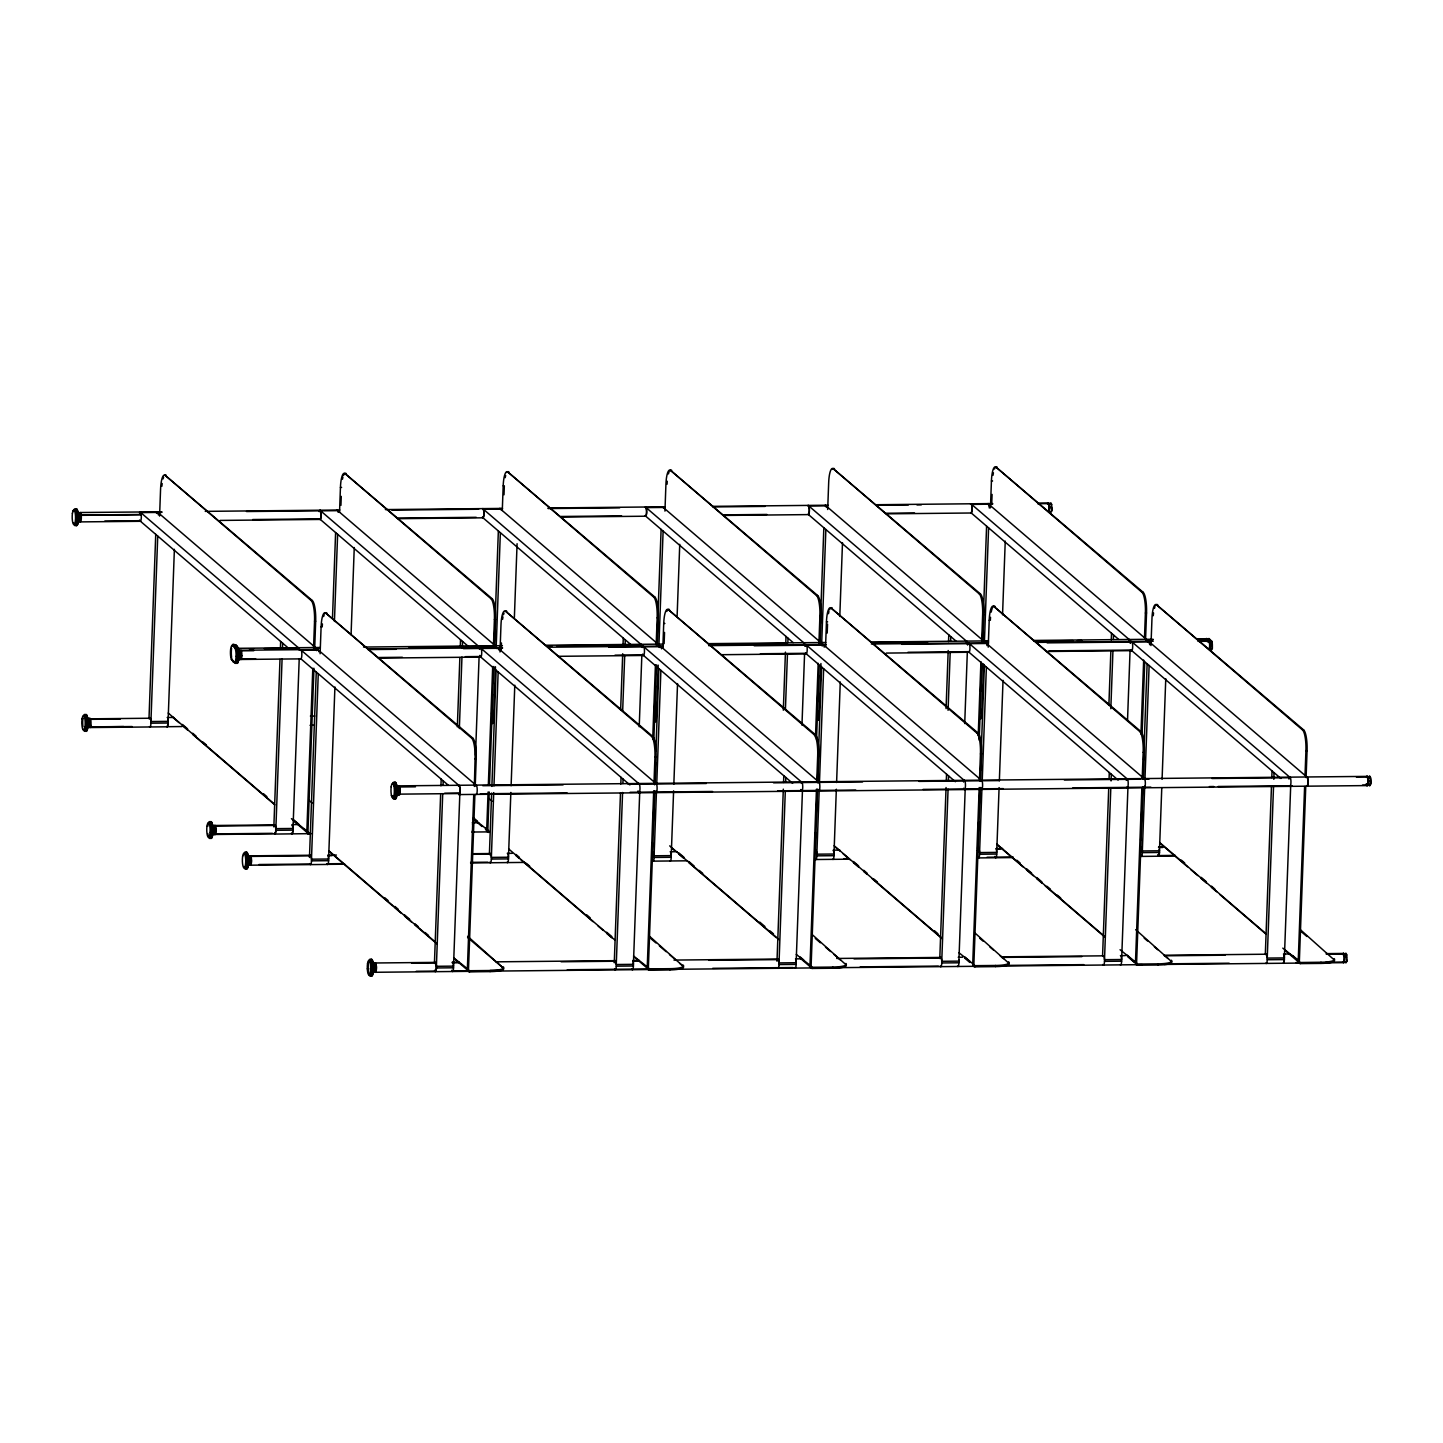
<?xml version="1.0" encoding="UTF-8"?>
<svg xmlns="http://www.w3.org/2000/svg" width="1443" height="1443" viewBox="0 0 1443 1443"><rect width="100%" height="100%" fill="white"/><g stroke="black" fill="none" stroke-linecap="round" stroke-linejoin="round"><path stroke-width="1.5" d="M1051.496 508.279L1051.316 507.196M1212.066 645.851L1212.12 644.913M1369.1 784.361A4.6 1.064 89.4 0 0 1370.525 784.361A19.372 13.708 13.1 0 0 1370.183 780.952L1370.147 780.356A19.372 13.708 13.1 0 1 1370.183 780.952L1370.309 781.583M236.021 645.382L235.66 645.147A54.888 12.644 89.3 0 0 235.281 644.841L232.792 644.534L231.908 645.688A7.323 1.696 89.4 0 0 230.465 651.533A7.323 1.696 89.4 0 0 231.403 659.451L233.044 660.479M73.034 510.75L75.92 510.263M149.026 717.568L155.736 534.361M157.738 536.074L150.938 721.536L168.073 721.356L174.387 549.314M159.578 516.107L160.57 489.213A17.605 4.058 89.4 0 1 165.223 475.396L312.301 600.522A17.605 4.058 89.4 0 1 315.674 621.23L314.7 648.123M273.845 826.929L279.996 659.343M280.411 648.178L280.645 641.468M282.088 658.838L275.866 828.643L293.001 828.48L299.224 658.675M282.503 647.673L282.666 643.199M312.806 668.307L306.818 831.889A2.345 2.237 -49.4 0 0 309.018 834.162L303.932 828.607M313.546 648.141L314.538 621.248A17.605 4.058 89.4 0 0 311.165 600.522L165.223 475.396M309.055 833.008L307.954 831.871L313.961 668.289M309.469 857.467L316.27 672.005M318.272 673.737L311.472 859.18L328.607 859.018L334.92 686.976M320.112 653.751L321.104 626.875A17.605 4.058 89.4 0 1 325.757 613.041L472.835 738.167A17.605 4.058 89.4 0 1 476.208 758.892L475.234 785.768M332.503 617.478L335.606 532.575M334.433 621.446L337.626 534.307M339.538 512.085L340.44 487.427A17.605 4.058 89.4 0 1 345.093 473.611L492.171 598.737A17.605 4.058 89.4 0 1 495.562 619.444L494.57 646.338M340.927 505.357L341.251 496.392M351.064 634.686L354.257 547.546M434.469 962.337L440.62 794.768M440.945 785.822L441.179 779.13M442.694 794.263L436.399 966.305A4.113 0.956 89.4 0 1 435.497 971.103L416.233 971.301M443.037 785.317L443.199 780.843M457.341 726.839L459.866 657.575M460.281 646.392L460.533 639.7M459.343 728.553L461.958 657.052M462.301 648.123L462.536 641.413M459.83 794.083L453.517 966.125L436.399 966.305A4.113 0.956 89.4 0 0 435.155 962.968L411.598 963.202M473.755 794.75L467.352 969.534A2.345 2.237 -49.4 0 0 469.552 971.824L490.097 971.608A17.605 3.391 2.1 0 0 503.228 968L467.622 936.291M474.35 786.471L475.072 758.892A17.605 4.058 89.4 0 0 471.681 738.185L325.757 613.041M475.487 755.194L479.094 656.89M454.148 958.621L469.552 971.824L468.488 969.534L474.891 794.732M488.095 792.009L486.688 830.104A2.345 2.237 -49.4 0 0 488.888 832.395L485.515 828.3M488.329 785.299L492.694 666.522M493.434 646.356L494.408 619.462A17.605 4.058 89.4 0 0 491.035 598.755L345.093 473.611M491.648 714.177L492.37 694.083M492.784 682.9L493.362 667.261M494.264 642.694L498.358 530.97M488.943 831.24L487.842 830.104L489.231 792.009M489.484 785.281L493.831 666.504M493.56 718.145L495.454 666.756M496.194 646.644L500.36 532.701M489.43 853.444L491.63 793.127M491.883 786.417L496.139 670.237M502.29 510.479L503.192 485.822A17.605 4.058 89.4 0 1 507.846 472.005L654.924 597.131A17.605 4.058 89.4 0 1 658.297 617.838L657.323 644.732M504.004 494.787L504.329 485.822L503.192 485.822M493.722 792.604L491.36 857.395L508.477 857.232L510.858 792.441M493.975 785.912L498.16 671.951M499.999 651.983L500.974 625.09A17.605 4.058 89.4 0 1 505.627 611.273L652.705 736.399A17.605 4.058 89.4 0 1 656.096 757.106L655.104 784M501.208 649.729L501.461 643.001M490.097 971.608L490.151 970.472A17.605 3.391 2.1 0 0 503.264 966.846M514.375 617.424L517.081 543.704M511.111 785.732L514.79 685.191M620.652 709.577L622.709 653.733M623.033 644.787L623.268 638.095M622.654 711.309L624.711 655.447M625.035 646.518L625.288 639.808M614.267 962.788L620.49 792.983M620.815 784.054L621.067 777.344M622.582 792.478L616.269 964.519L633.405 964.339L639.718 792.315M622.907 783.531L623.069 779.076M639.213 726.767L641.846 655.284M652.723 738.87L655.429 664.916M656.168 644.75L657.16 617.857A17.605 4.058 89.4 0 0 653.769 597.149L507.846 472.005M654.382 712.571L655.375 685.768M655.862 672.348L656.114 665.656M657.25 634.379L661.11 529.365M653.787 741.089L656.583 664.898M653.715 790.728L647.222 967.766A2.345 2.237 -49.4 0 0 649.422 970.039L669.985 969.84A17.605 3.391 2.1 0 0 683.098 966.215L649.206 935.966M654.04 781.763L654.942 757.124A17.605 4.058 89.4 0 0 651.569 736.399L505.627 611.273M656.312 716.522L658.188 665.133M658.928 645.039L663.113 531.078M652.164 851.839L652.507 842.892M652.994 829.491L653.968 802.687M654.635 784.812L655.447 762.463M655.862 751.298L658.892 668.632M683.134 965.078A17.605 3.391 2.1 0 1 670.021 968.686L649.458 968.884L648.358 967.748L654.851 790.71M664.952 511.111L665.926 484.217A17.605 4.058 89.4 0 1 670.58 470.4L817.658 595.526A17.605 4.058 89.4 0 1 821.049 616.233L820.057 643.127M649.458 968.884L649.422 970.039L634.018 956.835M656.475 790.998L654.094 855.789L671.229 855.627L673.61 790.836M656.727 784.289L660.894 670.346M662.824 648.123L663.726 623.484A17.605 4.058 89.4 0 1 668.38 609.649L815.457 734.776A17.605 4.058 89.4 0 1 818.83 755.501L817.856 782.377M664.123 643.632L664.538 632.431M677.128 615.818L679.743 544.318M673.845 784.126L677.543 683.585M669.985 969.84L670.021 968.686M783.315 710.209L785.443 652.11M785.768 643.181L786.02 636.471M785.407 709.703L787.463 653.841M787.86 642.658L788.022 638.203M777.001 961.182L783.315 789.141M783.567 782.449L783.802 775.739M785.317 790.872L779.022 962.914L796.139 962.734L802.452 790.692M785.659 781.926L785.822 777.452M801.965 725.162L804.581 653.661M815.475 737.247L818.181 663.311M818.921 643.127L819.913 616.251A17.605 4.058 89.4 0 0 816.522 595.526L670.58 470.4M817.459 702.019L818.434 675.216M819.588 643.939L819.913 634.992M820.327 623.827L823.845 527.759M816.522 739.483L819.245 665.53M816.467 789.123L809.974 966.143A2.345 2.237 -49.4 0 0 812.175 968.433L832.719 968.235A17.605 3.391 2.1 0 0 845.832 964.609L811.94 934.361M816.702 782.395L817.694 755.501A17.605 4.058 89.4 0 0 814.303 734.794L668.38 609.649M819.065 714.916L820.941 663.527M821.68 643.416L825.865 529.473M814.916 850.234L815.566 832.358M815.98 821.175L817.045 792.135M817.459 780.97L821.626 667.009M827.687 509.505L828.679 482.611A17.605 4.058 89.4 0 1 833.332 468.777L980.41 593.921A17.605 4.058 89.4 0 1 983.801 614.628L982.809 641.522M845.887 963.455A17.605 3.391 2.1 0 1 832.773 967.081L812.211 967.279L811.11 966.143L817.604 789.105M812.211 967.279L812.175 968.433L800.198 958.17M819.227 789.393L816.846 854.184L833.982 854.022L836.345 789.213M819.462 782.683L823.646 668.74M825.558 646.518L826.46 621.861A17.605 4.058 89.4 0 1 831.114 608.044L978.192 733.17A17.605 4.058 89.4 0 1 981.583 753.877L980.591 780.771M827.2 633.062L827.524 624.097M839.79 616.45L842.496 542.712M836.597 782.521L840.277 681.98M832.719 968.235L832.773 967.081M946.067 708.603L948.195 650.504M948.52 641.576L948.773 634.866M948.069 710.317L950.197 652.236M950.612 641.053L950.775 636.597M939.826 957.34L946.067 787.535M946.301 780.825L946.554 774.133M948.069 789.249L941.756 961.291L958.892 961.128L965.205 789.087M948.394 780.32L948.556 775.847M964.718 723.556L967.333 652.056M978.21 735.641L980.933 661.688M981.745 639.285L982.647 614.628A17.605 4.058 89.4 0 0 979.274 593.921L833.332 468.777M979.797 711.597L980.122 702.651M980.537 691.486L981.511 664.664M982.34 642.333L982.99 624.458M983.405 613.275L986.597 526.136M979.184 740.115L981.98 663.924M981.799 713.311L983.603 664.159M984.415 641.81L988.599 527.867M979.202 787.517L972.708 964.537A2.345 2.237 -49.4 0 0 974.909 966.828L995.472 966.612A17.605 3.391 2.1 0 0 1008.585 963.004L974.692 932.755M979.454 780.789L980.446 753.895A17.605 4.058 89.4 0 0 977.055 733.188L831.114 608.044M977.669 848.61L978.643 821.807M979.057 810.641L979.869 788.293M980.537 770.418L984.379 665.403M990.439 507.882L991.431 480.988A17.605 4.058 89.4 0 1 996.067 467.171L1143.163 592.297A17.605 4.058 89.4 0 1 1146.536 613.004L1145.544 639.898M1008.621 961.85A17.605 3.391 2.1 0 1 995.508 965.475L974.963 965.674L973.863 964.537L980.356 787.499M974.909 966.828L974.963 965.674M991.738 503.391L992.081 494.426M981.961 787.788L979.581 852.579L996.716 852.398L999.097 787.607M982.214 781.078L986.381 667.135M988.221 647.149L989.213 620.256A17.605 4.058 89.4 0 1 993.866 606.439L1140.944 731.565A17.605 4.058 89.4 0 1 1144.317 752.272L1143.343 779.166M1002.542 614.826L1005.248 541.107M999.35 780.916L1003.029 680.356M995.472 966.612L995.508 965.475M1108.891 704.761L1110.857 651.136M1111.272 639.952L1111.507 633.261M1110.821 708.711L1112.95 650.613M1113.347 639.447L1113.527 634.974M1102.578 955.735L1108.729 788.167M1109.054 779.22L1109.288 772.528M1110.821 787.644L1104.508 959.685L1121.644 959.523L1127.939 787.481M1111.056 780.952L1111.308 774.242M1127.542 719.714L1130.067 650.45M1140.962 734.036L1143.668 660.082M1144.497 637.68L1145.399 613.022A17.605 4.058 89.4 0 0 1142.008 592.315L996.067 467.171M1142.098 734.018L1144.732 662.319M1141.864 788.149L1135.461 962.932A2.345 2.237 -49.4 0 0 1137.661 965.205L1158.224 965.006A17.605 3.391 2.1 0 0 1171.337 961.399L1135.731 929.689M1142.189 779.184L1143.181 752.29A17.605 4.058 89.4 0 0 1139.808 731.583L993.866 606.439M1140.655 840.313L1141.72 811.255M1142.135 800.089L1142.622 786.688M1142.946 777.741L1143.199 771.049M1143.596 759.866L1147.131 663.798M1171.373 960.244A17.605 3.391 2.1 0 1 1158.26 963.852L1137.697 964.068L1136.597 962.914L1143.018 788.131M1137.661 965.205L1127.434 955.266M1144.714 786.164L1142.333 850.955L1159.469 850.793L1161.759 788.239M1144.948 779.473L1149.133 665.512M1150.973 645.544L1151.965 618.65A17.605 4.058 89.4 0 1 1156.601 604.833L1303.678 729.96A17.605 4.058 89.4 0 1 1307.069 750.667L1306.077 777.561M1162.084 779.292L1165.764 678.751M1158.224 965.006L1158.26 963.852M1265.331 954.13L1271.463 786.543M1271.788 777.615L1272.041 770.905M1273.556 786.038L1267.243 958.08L1284.378 957.918L1290.691 785.876M1273.808 779.328L1274.043 772.636M1304.616 786.525L1298.213 961.327A2.345 2.237 -49.4 0 0 1300.396 963.599L1320.958 963.401A17.605 3.391 2.1 0 0 1334.072 959.793L1300.179 929.526M1305.031 775.324L1305.933 750.685A17.605 4.058 89.4 0 0 1302.542 729.96L1156.601 604.833M1305.753 786.525L1299.349 961.309L1300.396 963.599M1320.958 963.401L1320.994 962.247A17.605 3.391 2.1 0 0 1334.126 958.639M87.554 722.149C89.051 714.988 89.177 730.898 87.572 723.791M391.396 795.544L392.983 796.103M373.016 966.756L373.701 964.736L373.899 970.418M1370.309 780.338L1370.11 781.366M238.943 658.693L238.636 659.794A24.567 23.791 69.4 0 1 237.879 661.976A18.164 17.605 68.8 0 1 237.301 663.221L234.614 662.211A7.323 1.696 89.4 0 0 236.075 656.349A7.323 1.696 89.4 0 0 235.119 648.448L234.433 647.438A56.457 13.023 89.4 0 0 234.145 647.131L233.892 645.779A8.351 1.93 89.4 0 1 234.524 644.624L234.524 644.624A18.164 17.605 68.8 0 1 235.173 645.869L235.335 645.995A52.742 12.175 89.4 0 1 235.66 646.32L236.363 647.384A8.496 1.966 89.4 0 1 237.464 656.565A8.496 1.966 89.4 0 1 235.786 663.365L235.245 663.311A47.006 10.841 89.4 0 1 234.722 662.95L233.441 661.868A52.724 12.175 89.4 0 1 233.243 661.652L231.403 659.451M88.781 724.548L88.799 724.386A31.133 15.566 7.3 0 1 88.474 725.901L87.752 727.254L85.011 726.677M235.119 648.448L237.879 647.492A18.506 15.927 -24.2 0 1 238.366 648.592A23.449 20.184 -24.4 0 1 238.835 649.999L239.213 651.478M396.825 788.599L397.33 787.644L397.817 788.527M239.033 658.387L238.636 659.794A4.744 1.118 84.6 0 1 238.474 659.794L238.42 659.794A4.888 1.227 -80.8 0 1 237.897 659.09M393.903 785.894L396.609 785.1L397.42 786.778A31.133 19.553 -11.6 0 1 397.835 788.672M398.052 787.914L399.855 787.517A4.113 0.956 89.4 0 1 399.711 793.686M1211.831 645.562L1211.994 645.255A19.372 13.708 13.1 0 1 1212.354 648.592M367.334 968.83L368.813 968.884M235.949 661.67A18.164 17.334 -49.4 0 1 235.606 662.283L235.931 662.553M237.373 648.232A4.69 1.082 89.4 0 1 238.221 650.108L238.438 649.945A4.87 0.902 79.9 0 1 238.672 650.09M1049.043 504.437L1051.731 504.437M1207.304 640.151L1209.992 640.133M1209.577 642.099L1212.264 642.099M1367.838 777.795L1370.525 777.795M1344.136 954.815A4.618 1.064 89.4 0 0 1342.675 954.545A4.058 0.938 89.4 0 1 1344.209 957.827A4.058 0.938 89.4 0 1 1342.91 961.723A4.618 1.064 89.4 0 0 1344.227 961.11A4.618 1.064 89.4 0 0 1344.136 954.815L1346.842 954.869M233.892 645.779L236.544 645.833L234.956 644.642A52.76 12.175 89.4 0 1 235.335 644.877L237.644 647.366A8.514 1.966 89.4 0 1 238.744 656.565A8.514 1.966 89.4 0 1 237.049 663.365L237.301 663.221A8.351 1.93 89.5 0 0 238.961 656.475A8.351 1.93 89.5 0 0 237.879 647.474L237.121 646.518A54.888 12.644 89.3 0 0 236.85 646.157L235.696 645.111M1211.994 645.255L1211.994 645.255A19.372 13.708 13.1 0 0 1211.362 643.181M233.063 661.706L235.985 662.95M370.635 966.648L374.062 966.81A31.133 4.275 -2.4 0 1 374.332 967.225M374.585 967.063L376.443 966.954M234.271 644.48L234.271 644.48A8.514 1.966 89.4 0 0 233.405 645.779M231.908 645.688L232.413 645.761A43.849 10.119 89.4 0 1 232.918 646.103L233.64 646.68M234.614 662.211L234.109 662.139A43.849 10.119 89.4 0 1 233.604 661.796L232.413 660.479A8.496 1.966 89.4 0 1 232.016 659.325L231.854 658.621M1051.821 510.948A19.372 13.708 13.1 0 0 1051.388 507.593L1051.46 507.593A19.372 13.708 13.1 0 0 1051.189 506.619M82.918 718.56L82.035 719.173M236.977 663.239L236.832 663.401A9.073 2.092 89.4 0 0 236.995 663.383L237.085 663.257A9.019 2.092 88.6 0 1 237.085 663.239M1366.647 777.146A4.834 1.118 89.4 0 1 1368.198 777.903A4.834 1.118 89.4 0 1 1368.144 784.595A4.834 1.118 89.4 0 1 1366.593 784.307L1367.657 784.289M340.44 487.427L341.594 487.427M991.431 480.988L992.568 480.988M80.195 512.518L161.869 511.796M205.267 511.363L339.808 510.028M385.371 509.577L502.543 508.423M548.124 507.972L665.295 506.818M713.04 506.349L828.048 505.212M875.775 504.725L992.676 503.571M1037.643 503.138L1048.34 503.03M161.85 512.373L140.765 512.608L298.268 647.673M246.482 511.525L337.77 510.66L495.274 645.724M391.865 510.101L478.661 509.235M548.106 508.549L619.696 507.846M713.004 506.926L765.097 506.403M875.757 505.303L908.314 504.996M916.99 504.906L921.319 504.852M992.64 504.148L971.626 504.401L1129.129 639.465M1037.625 503.715L1048.321 503.607M81.223 515.061L141.18 514.466M80.808 521.392L79.022 520.887M104.834 521.049L140.368 520.689M252.687 519.534L319.967 518.867A4.113 0.956 89.4 0 0 321.049 515.638A4.113 0.956 89.4 0 0 320.256 510.804M398.07 518.091L476.19 517.316M560.822 516.486L621.572 515.872M723.574 514.862L766.973 514.448M886.309 513.257L914.519 512.986M80.339 521.897L140.296 521.302M220.112 520.418L319.931 519.444M398.052 518.668L482.684 517.821M560.804 517.063L645.436 516.215M723.538 515.44L808.17 514.61A4.69 1.082 89.4 0 0 809.415 509.613A4.69 1.082 89.4 0 0 807.773 505.88M886.291 513.834L970.923 513.005A4.69 1.082 89.4 0 0 972.149 507.683A4.69 1.082 89.4 0 0 970.526 504.274M311.165 600.522L312.301 600.522M491.035 598.755L492.171 598.737M653.769 597.149L654.924 597.131M816.522 595.526L817.658 595.526M979.274 593.921L980.41 593.921M1142.008 592.315L1143.163 592.297M314.538 621.248L315.674 621.23M494.408 619.462L495.562 619.444M657.16 617.857L658.297 617.838M819.913 616.251L821.049 616.233M982.647 614.628L983.801 614.628M1145.399 613.022L1146.536 613.004M321.104 626.875L322.24 626.857A17.605 4.058 89.4 0 1 322.42 623.917M663.726 623.484L664.862 623.466M826.46 621.861L827.615 621.861M989.213 620.256L990.349 620.256A17.605 4.058 89.4 0 1 990.529 617.297M238.69 648.304L320.13 647.492M363.528 647.059L502.398 645.688M545.797 645.255L662.968 644.101M708.549 643.65L825.721 642.496M871.283 642.045L988.473 640.89M1034.036 640.439L1153.065 639.249M1198.033 638.816L1206.601 638.726M249.386 648.773L253.661 648.737M264.376 648.629L298.629 648.286A4.113 0.956 89.4 0 1 298.845 648.592M320.112 648.069L315.764 648.105A4.113 0.956 89.4 0 1 316.378 649.855M409.072 647.186L495.869 646.338M547.943 645.815L552.29 645.779M556.619 645.724L641.251 644.895A4.113 0.956 89.4 0 1 641.882 646.644M708.531 644.227L786.633 643.452M871.265 642.622L927.687 642.063M984.108 641.504L988.437 641.468M1034.018 641.017L1073.069 640.62M1077.416 640.584L1081.745 640.53M1146.626 639.898L1153.047 639.826M1198.015 639.393L1206.582 639.303M240.981 650.252L318.055 649.494M367.965 648.989L502.507 647.673M548.069 647.222L663.077 646.085M708.657 645.634L825.829 644.462M871.392 644.011L988.563 642.856M1036.308 642.388L1153.21 641.233M1198.177 640.782L1208.873 640.674M253.806 650.703L240.945 650.829A4.113 0.956 89.4 0 0 240.296 651.316A4.69 1.082 89.4 0 0 238.853 651.569M367.947 649.566L396.158 649.296M463.419 648.629L502.489 648.25M608.82 647.186L663.058 646.662M754.202 645.761L825.811 645.039M901.749 644.299L986.543 643.488L1144.046 778.553M1047.131 642.856L1131.763 642.027A4.113 0.956 89.4 0 0 1131.059 642.622M1198.141 641.359L1208.855 641.251M241.883 655.771L240.169 655.735M255.645 658.729L240.656 658.892A4.113 0.956 89.4 0 1 240.44 658.585M378.499 657.521L402.381 657.286M465.295 656.673L480.483 656.511A4.113 0.956 89.4 0 1 480.14 655.898M615.025 655.176L643.235 654.906A4.113 0.956 89.4 0 1 642.893 654.292M760.407 653.751L805.988 653.3A4.113 0.956 89.4 0 1 805.627 652.687M907.972 652.29L968.722 651.677M1049.007 650.883L1131.474 650.071M240.638 659.469L300.595 658.874M378.481 658.098L480.465 657.088M558.585 656.312L643.217 655.483M721.338 654.707L805.952 653.877M886.255 653.084L968.704 652.254M1046.824 651.496L1131.456 650.649M167.19 717.496L173.683 717.424M310.389 716.089L314.736 716.035M90.44 718.83L150.397 718.235M120.346 719.029L90.368 719.336A4.113 0.956 89.4 0 0 89.502 719.119M150.956 723.196L168.091 723.015M90.873 725.27L89.051 724.981M89.412 726.893L123.665 726.551M89.917 726.965L132.107 726.551M89.863 727.543L167.063 726.803M182.034 726.551L166.847 726.713A4.69 1.082 89.4 0 0 167.965 724.494A4.69 1.082 89.4 0 0 167.767 718.848M310.065 725.288L314.394 725.252M471.681 738.185L472.835 738.167M651.569 736.399L652.705 736.399M814.303 734.794L815.457 734.776M977.055 733.188L978.192 733.17M1139.808 731.583L1140.944 731.565M1302.542 729.96L1303.678 729.96M475.072 758.892L476.208 758.892M654.942 757.124L656.096 757.106M817.694 755.501L818.83 755.501M980.446 753.895L981.583 753.877M1143.181 752.29L1144.317 752.272M1305.933 750.685L1307.069 750.667M398.989 785.858L1367.134 776.388M482.81 785.695L563.095 784.902M628.192 784.27L706.312 783.495M773.574 782.827L862.553 781.944M918.957 781.385L999.241 780.591M1064.357 779.96L1140.295 779.202M1144.642 779.166L1148.971 779.112M1211.904 778.499L1290.024 777.723A4.113 0.956 89.4 0 0 1289.32 778.336M1356.402 777.056L1367.116 776.965M398.322 786.976L415.458 786.814M444.678 793.253L459.668 793.091A4.113 0.956 89.4 0 0 459.938 789.068A4.113 0.956 89.4 0 0 459.235 786.002M399.801 794.137L459.758 793.542M480.339 793.776L567.135 792.928M630.068 792.297L712.517 791.486M777.615 790.836L855.735 790.061M923.015 789.411L1003.3 788.618M1072.726 787.914L1150.847 787.156M1209.432 786.579L1213.779 786.525M1218.126 786.489L1292.207 785.714M1362.535 785.064L1366.81 785.01M458.856 794.57L1366.792 785.587M215.115 825.486L275.072 824.909M298.611 824.548L292.099 824.602A4.69 1.082 89.4 0 1 292.965 830.915A4.69 1.082 89.4 0 1 291.414 833.224M472.204 822.835L478.715 822.763M215.079 826.063L275.036 825.468A4.113 0.956 89.4 0 1 275.739 829.13A4.113 0.956 89.4 0 1 275.216 833.134M275.866 830.302L293.001 830.14M215.891 831.366L214.051 831.222M307.954 831.871L291.414 818.686M487.842 830.104L472.997 818.379M272.42 833.332L214.592 833.892A4.113 0.956 89.4 0 0 215.728 831.655A4.113 0.956 89.4 0 0 215.296 826.46M214.556 834.469L274.513 833.874M274.855 834.072L311.291 833.621M471.861 832.034L487.049 831.889M250.505 855.843L310.461 855.248M327.705 855.158L336.399 855.068M473.106 853.715L490.458 853.534M507.81 853.372L512.157 853.318M670.562 851.767L677.074 851.695M833.314 850.143L839.826 850.089M996.049 848.538L1002.56 848.466M1158.567 846.933L1162.86 846.897M250.505 856.42L310.461 855.825A4.113 0.956 89.4 0 0 309.83 856.619M327.687 855.717L332.034 855.681M473.07 854.292L490.44 854.112A4.113 0.956 89.4 0 0 489.736 854.725M996.031 849.115L1000.378 849.079M1158.549 847.51L1162.824 847.456M251.533 860.948L249.693 860.912M311.49 860.84L328.625 860.677M491.36 859.054L508.495 858.892M654.112 857.449L671.229 857.286M816.846 855.843L833.982 855.681M979.599 854.238L996.734 854.058M1142.333 852.633L1159.469 852.452M327.399 863.78L342.586 863.635M470.616 862.373L487.968 862.192M843.848 858.675L848.177 858.639M987.048 857.25L1013.094 856.998M1175.378 855.392L1158.26 855.573A4.113 0.956 89.4 0 0 1158.909 855.086M258.964 864.519L310.371 864.014A4.113 0.956 89.4 0 1 310.137 863.798M327.381 864.357L344.733 864.195M470.598 862.95L524.837 862.409M652.867 861.146L687.589 860.804M815.62 859.523L848.159 859.198M1013.076 857.575L978.354 857.918A4.69 1.082 89.4 0 0 979.563 854.977A4.69 1.082 89.4 0 0 978.967 849.097A4.69 1.082 89.4 0 0 977.578 850.847A4.113 0.956 89.4 0 1 978.679 849.278M1158.224 856.132L1175.36 855.97M250.397 865.187L327.597 864.447M1141.323 856.402L1158.458 856.222M375.18 962.986L435.137 962.391M452.633 962.265L459.145 962.192M496.031 961.832L615.385 960.659M632.737 960.479L639.249 960.425M673.971 960.082L778.12 959.036M795.49 958.874L801.983 958.801M836.706 958.459L940.872 957.43M958.224 957.268L962.571 957.214M1001.622 956.835L1103.606 955.825M1120.977 955.645L1125.306 955.609M1164.375 955.23L1266.359 954.22M1289.916 953.985L1283.494 954.039A4.69 1.082 89.4 0 1 1284.378 959.721A4.69 1.082 89.4 0 1 1283.08 963.184M1326.315 953.625L1343.451 953.444M459.127 962.77L452.615 962.842A4.113 0.956 89.4 0 0 452.236 962.842M561.111 961.76L615.349 961.236A4.113 0.956 89.4 0 0 614.646 961.85M632.719 961.056L639.231 961.002M708.657 960.298L778.102 959.613A4.113 0.956 89.4 0 0 777.398 960.226M854.04 958.874L940.854 958.008A4.113 0.956 89.4 0 0 940.133 958.621M1001.604 957.412L1081.889 956.619M1164.357 955.807L1225.107 955.194M1326.297 954.202L1343.433 954.021M436.399 967.964L453.535 967.784M616.287 966.179L633.405 965.998M779.022 964.573L796.157 964.393M941.774 962.95L958.892 962.788M1104.508 961.345L1121.644 961.182M1267.261 959.739L1284.396 959.577M468.488 969.534L453.661 957.809M648.358 967.748L633.531 956.024M811.11 966.143L796.283 954.418M973.863 964.537L959.036 952.813M1136.597 962.914L1120.057 949.728M500.054 970.418L452.308 970.905A4.113 0.956 89.4 0 1 451.966 970.291M567.315 969.75L647.6 968.956M712.716 968.325L793.001 967.531M860.262 966.864L938.383 966.089M1005.645 965.421L1083.765 964.645M1164.05 963.852L1229.147 963.221M1296.012 962.553L1320.994 962.247M1325.991 962.247L1343.126 962.084M375.577 972.275L994.768 966.107M1001.28 966.034L1142.333 964.645M1164.032 964.429L1300.287 963.076M1325.973 962.824L1343.108 962.661M238.744 656.565L236.075 656.349M245.851 861.273L249.17 861.092A31.133 2.868 0.7 0 0 249.386 860.876M233.225 644.462A9.001 2.074 89.4 0 0 233.044 644.48L233.766 644.696A55.501 12.807 89.4 0 1 234.091 644.931L235.227 645.905M210.173 832.304L213.51 831.745A31.133 9.055 3.6 0 0 213.744 831.096M1366.467 784.289L1366.395 784.252A4.058 0.938 89.4 0 0 1367.784 783.044A4.058 0.938 89.4 0 0 1367.333 777.326M235.353 662.427L234.83 661.958A48.828 11.273 89.4 0 1 234.506 661.67A52.76 12.175 89.4 0 0 234.722 661.868L235.083 661.814M988.744 504.22L1146.265 639.285M1306.799 776.947L1149.277 641.882L1132.142 642.045L1289.663 777.11M971.301 513.023L1118.65 639.375M1131.835 650.685L1280.879 778.48M983.513 640.89L826.009 505.844L808.874 506.006L966.377 641.071M969.407 643.668L1126.911 778.715M1300.143 930.681L1306.925 936.507M808.549 514.646L955.897 640.981M969.083 652.29L1118.127 780.086M1181.294 860.082L1184.721 863.022M1292.495 955.446L1299.349 961.309L1282.809 948.123M1201.225 877.362L1206.348 881.763M1211.489 886.164L1214.898 889.104M1159.631 842.496L1265.691 933.459M1160.118 843.307L1187.499 866.774M1190.908 869.714L1197.762 875.576M1201.171 878.516L1206.312 882.918M1211.435 887.319L1216.575 891.72M1220.002 894.66L1266.196 934.27M1285.01 950.396L1298.7 962.138M820.76 642.514L663.257 507.449L646.121 507.611L803.643 642.676M823.791 645.093L981.294 780.158M806.655 645.274L964.177 780.338M1144.173 938.112L1147.582 941.016M1154.364 946.842L1157.755 949.747M1164.537 955.573L1167.928 958.477M645.815 516.251L793.163 642.604M806.348 653.895L955.392 781.709M1016.846 860.226L1020.273 863.167M1026.496 868.704L1031.637 873.105M1036.759 877.506L1041.9 881.907M1047.023 886.309L1050.45 889.249M1057.286 895.111L1060.713 898.051M996.879 844.101L1104.671 936.525M997.366 844.913L1023.033 866.918M1026.46 869.858L1033.296 875.721M1036.723 878.661L1041.846 883.062M1045.273 886.002L1105.158 937.337M1127.398 956.402L1134.234 962.283M658.026 644.119L500.505 509.054L483.387 509.235L640.89 644.281M661.038 646.717L818.56 781.763M643.921 646.879L801.424 781.944M979.743 938.275L983.134 941.179M989.916 947.005L993.307 949.909M1000.107 955.735L1003.498 958.639M483.062 517.857L632.106 645.652M643.596 655.519L792.64 783.315M934.505 930.789L937.932 933.729M853.498 861.507L858.621 865.908M863.762 870.309L867.171 873.249M874.025 879.112L877.434 882.052M964.7 956.871L969.822 961.272M834.144 845.724L941.918 938.13M834.631 846.536L839.754 850.937M843.181 853.859L850.017 859.739M853.444 862.661L858.585 867.063M863.708 871.464L867.135 874.404M872.275 878.805L942.405 938.942M964.645 958.026L969.786 962.427M498.304 648.322L655.807 783.387M320.635 510.84L478.156 645.905M481.168 648.484L638.672 783.549M815.295 938.419L820.382 942.784M825.486 947.149L830.573 951.514M833.964 954.436L840.746 960.244M320.328 519.462L469.354 647.276M480.844 657.124L629.888 784.92M678.769 852.849L683.91 857.25M689.033 861.651L694.173 866.053M699.296 870.454L702.723 873.394M759.794 922.131L764.916 926.532M770.057 930.933L773.466 933.874M800.234 957.016L803.661 959.938M669.678 845.869L779.184 939.754M671.879 848.141L675.306 851.081M678.733 854.003L683.856 858.405M688.996 862.806L776.244 937.625M157.9 512.445L315.404 647.51M475.937 785.154L318.416 650.09L301.298 650.27L458.802 785.335M488.672 798.322L492.063 801.226M650.847 938.581L655.952 942.946M659.343 945.85L666.125 951.677M669.516 954.581L676.316 960.407M679.707 963.311L683.098 966.215M140.44 521.248L289.484 649.043M300.974 658.892L448.322 785.245M474.152 818.361L477.561 821.301M586.778 914.934L590.205 917.874M516.017 854.472L519.444 857.395M526.298 863.275L529.707 866.197M606.691 932.214L611.832 936.615M508.657 848.935L614.718 939.88M473.502 819.191L482.052 826.514M485.479 829.454L488.888 832.395M515.981 855.609L519.408 858.549M521.121 860.01L592.965 921.626M598.105 926.027L603.228 930.428M606.655 933.368L611.778 937.77M308.784 800.089L312.193 803.011M467.586 937.445L503.228 968M263.474 793.74L266.901 796.662M384.668 897.654L388.077 900.576M394.931 906.457L398.34 909.379M182.467 724.458L187.59 728.859M192.731 733.26L196.14 736.201M202.994 742.063L206.403 745.003M293.669 819.804L298.791 824.206M404.581 914.916L409.704 919.317M414.844 923.718L418.272 926.659M425.108 932.521L428.535 935.461M168.236 713.058L274.314 804.022M328.77 850.721L436.562 943.127M172.15 716.81L179.004 722.672M182.413 725.613L187.554 730.014M192.677 734.415L274.801 804.833M293.614 820.959L309.018 834.162M329.257 851.532L392.568 905.807M394.282 907.268L401.118 913.148M404.545 916.071L411.381 921.951M414.808 924.873L437.049 943.938M237.265 647.186L236.183 646.284A55.05 12.698 89.4 0 0 235.985 646.121M237.373 646.662L236.923 646.284A52.76 12.175 89.4 0 0 236.616 645.977M236.183 645.49L236.219 645.562A18.164 17.334 -49.4 0 1 236.778 646.771L236.959 647.204M373.412 970.345L373.016 968.451M238.366 648.592L237.861 647.817A48.16 11.111 89.4 0 0 237.392 647.312M74.693 523.773L77.345 524.801L78.301 522.474A31.133 27.002 23.8 0 0 78.77 520.49M238.275 649.999A4.888 0.92 80 0 1 238.672 650.18A4.924 1.1 88 0 1 238.979 650.486L239.267 651.749M237.951 658.928L238.095 659.379A4.87 1.209 -81.4 0 0 238.42 659.776A4.924 1.154 -89.4 0 0 238.636 659.794M237.608 650.252L237.572 649.801A10.119 9.65 -49.4 0 0 237.355 648.502M1370.255 781.655L1370.219 780.248M615.061 969.281A4.113 0.956 89.4 0 1 614.718 968.668M777.11 960.551A4.69 1.082 89.4 0 1 778.589 959.938A4.69 1.082 89.4 0 1 778.877 966.323A4.69 1.082 89.4 0 1 777.434 967.658M614.357 962.156A4.69 1.082 89.4 0 1 615.872 961.687A4.69 1.082 89.4 0 1 616.071 968.253A4.69 1.082 89.4 0 1 614.574 968.92M167.785 719.823A4.113 0.956 89.4 0 1 167.244 726.136M292.081 825.18A4.113 0.956 89.4 0 1 292.875 829.22A4.113 0.956 89.4 0 1 292.153 833.242M1288.96 779.094A4.69 1.082 89.4 0 1 1290.457 777.885A4.69 1.082 89.4 0 1 1290.782 784.415A4.69 1.082 89.4 0 1 1289.284 785.605M1148.339 641.468A4.69 1.082 89.4 0 1 1149.782 644.714M1131.059 641.937A4.69 1.082 89.4 0 1 1132.701 646.157A4.69 1.082 89.4 0 1 1131.096 650.053M1306.691 777.037A4.69 1.082 89.4 0 1 1308.08 782.088A4.69 1.082 89.4 0 1 1306.546 785.768M1140.655 847.708A4.69 1.082 89.4 0 1 1142.135 849.079A4.69 1.082 89.4 0 1 1141.954 855.483A4.69 1.082 89.4 0 1 1140.457 854.635M1159.342 849.35A4.69 1.082 89.4 0 1 1159.072 855.356A4.69 1.082 89.4 0 1 1157.647 854.761M1153.264 615.692A17.605 4.058 89.4 0 1 1153.552 612.932M1154.454 608.351A17.605 4.058 89.4 0 1 1155.013 606.637M1155.663 605.411A17.605 4.058 89.4 0 1 1157.755 604.815M1265.637 954.707A4.69 1.082 89.4 0 1 1267.261 958.585A4.69 1.082 89.4 0 1 1265.8 963.148M489.736 854.022A4.69 1.082 89.4 0 1 491.378 858.242A4.69 1.082 89.4 0 1 489.772 862.156M328.301 856.493A4.69 1.082 89.4 0 1 328.427 862.68A4.69 1.082 89.4 0 1 327.02 863.762M808.495 505.97A4.113 0.956 89.4 0 1 809.27 510.804A4.113 0.956 89.4 0 1 808.188 514.033M971.59 504.978A4.113 0.956 89.4 0 1 971.897 510.678M971.644 511.814A4.113 0.956 89.4 0 1 970.941 512.427M940.096 958.044A4.69 1.082 89.4 0 1 941.485 958.982A4.69 1.082 89.4 0 1 941.558 965.078A4.69 1.082 89.4 0 1 940.169 966.052M477.525 647.438A4.69 1.082 89.4 0 1 479.383 649.025M336.959 510.082A4.69 1.082 89.4 0 1 338.149 512.283M319.264 511.742A4.69 1.082 89.4 0 1 320.761 511.183A4.69 1.082 89.4 0 1 320.995 517.658A4.69 1.082 89.4 0 1 319.516 518.686M495.22 645.779A4.69 1.082 89.4 0 1 496.464 648.466M342.442 479.256A17.605 4.058 89.4 0 1 342.929 477.128M343.506 475.432A17.605 4.058 89.4 0 1 346.23 473.611M472.564 824.187A4.69 1.082 89.4 0 1 472.528 831.06M493.001 715.475A4.113 0.956 89.4 0 1 493.398 720.454A4.113 0.956 89.4 0 1 492.352 722.907M491.756 715.331A4.69 1.082 89.4 0 1 493.308 715.854A4.69 1.082 89.4 0 1 493.217 722.51A4.69 1.082 89.4 0 1 491.684 721.825M638.221 784.379A4.69 1.082 89.4 0 1 639.754 785.461A4.69 1.082 89.4 0 1 639.556 792.009A4.69 1.082 89.4 0 1 638.04 790.89M655.356 784.198A4.69 1.082 89.4 0 1 656.836 785.028A4.69 1.082 89.4 0 1 656.799 791.431A4.69 1.082 89.4 0 1 655.32 791.467M479.978 648.665A4.69 1.082 89.4 0 1 481.475 649.675A4.69 1.082 89.4 0 1 481.331 656.204A4.69 1.082 89.4 0 1 479.816 655.429M497.095 648.502A4.69 1.082 89.4 0 1 498.466 648.863M498.575 649.332A4.69 1.082 89.4 0 1 498.665 649.837M507.269 853.3A4.69 1.082 89.4 0 1 508.495 858.657A4.69 1.082 89.4 0 1 507.034 862.301M502.579 619.372A17.605 4.058 89.4 0 1 502.976 616.901M503.463 614.79A17.605 4.058 89.4 0 1 504.04 613.077M505.357 611.111A17.605 4.058 89.4 0 1 506.764 611.255M632.719 960.767A4.69 1.082 89.4 0 1 633.333 967.207A4.69 1.082 89.4 0 1 631.818 969.119M1307.16 777.543A4.113 0.956 89.4 0 1 1307.935 780.897A4.113 0.956 89.4 0 1 1307.52 785.118M1366.719 777.019A4.058 0.938 89.4 0 1 1367.17 777.074M1366.431 776.821A4.69 1.082 89.4 0 1 1367.856 778.535A4.69 1.082 89.4 0 1 1367.639 784.794A4.69 1.082 89.4 0 1 1366.16 784.018M1369.209 777.001A4.6 1.064 89.4 0 1 1370.616 778.228A4.6 1.064 89.4 0 1 1370.525 784.361M1367.856 784.343A5.898 4.167 13.1 0 1 1367.639 783.928M1368.812 777.128A4.816 1.118 89.4 0 1 1370.345 777.903A4.816 1.118 89.4 0 1 1370.291 784.559A4.816 1.118 89.4 0 1 1368.74 784.27M820.364 643.181A4.69 1.082 89.4 0 1 822.005 645.851M645.183 507.196A4.69 1.082 89.4 0 1 646.68 512.067A4.69 1.082 89.4 0 1 645.075 515.62M803.444 642.911A4.69 1.082 89.4 0 1 804.887 646.013M662.175 507.287A4.69 1.082 89.4 0 1 663.419 507.99M654.509 713.726A4.69 1.082 89.4 0 1 655.988 713.978A4.69 1.082 89.4 0 1 656.078 720.418A4.69 1.082 89.4 0 1 654.599 720.941M667.081 484.199A17.605 4.058 89.4 0 1 667.243 481.259M668.416 473.917A17.605 4.058 89.4 0 1 668.993 472.204M669.642 470.977A17.605 4.058 89.4 0 1 671.735 470.382M299.044 649.116A4.113 0.956 89.4 0 1 299.224 649.837M237.987 648.737A4.69 1.082 89.4 0 1 239.574 651.731M297.745 648.719A4.69 1.082 89.4 0 1 299.423 650.162M238.889 649.188A4.113 0.956 89.4 0 1 239.376 651.28M478.517 646.5A4.113 0.956 89.4 0 1 479.13 648.25M640.494 644.949A4.69 1.082 89.4 0 1 642.117 647.42M480.411 648.448A4.113 0.956 89.4 0 1 480.79 648.448M642.82 647.456A4.113 0.956 89.4 0 1 643.524 646.843M642.712 647.059A4.69 1.082 89.4 0 1 644.191 647.889A4.69 1.082 89.4 0 1 644.155 654.274A4.69 1.082 89.4 0 1 642.676 654.328M237.355 649.621A4.113 0.956 89.4 0 1 237.464 650.071M300.216 650.108A4.69 1.082 89.4 0 1 301.84 653.913A4.69 1.082 89.4 0 1 300.451 658.693M240.043 651.406A4.69 1.082 89.4 0 1 241.522 651.478A4.69 1.082 89.4 0 1 241.648 657.9A4.69 1.082 89.4 0 1 240.187 658.603M482.575 508.639A4.69 1.082 89.4 0 1 483.928 513.997A4.113 0.956 89.4 0 1 482.702 517.243M482.323 517.243A4.69 1.082 89.4 0 0 483.928 513.997A4.113 0.956 89.4 0 0 482.99 509.199M657.828 644.336A4.69 1.082 89.4 0 1 659.271 647.456M499.567 508.639A4.69 1.082 89.4 0 1 500.685 509.595M505.194 477.651A17.605 4.058 89.4 0 1 505.681 475.523M506.89 472.582A17.605 4.058 89.4 0 1 508.982 471.987M238.835 650.252A4.744 1.245 -86.7 0 1 238.979 650.522M231.62 657.395A8.496 1.966 89.4 0 1 231.583 648.268M232.143 645.797A8.496 1.966 89.4 0 1 232.341 645.31L232.539 644.913A8.496 1.966 89.4 0 1 233.008 644.498M1141.124 855.735A4.113 0.956 89.4 0 1 1140.782 855.122M1140.71 848.286A4.113 0.956 89.4 0 1 1141.413 847.672M1103.228 956.402A4.113 0.956 89.4 0 1 1103.588 956.402M1102.975 956.132A4.69 1.082 89.4 0 1 1104.526 960.749A4.69 1.082 89.4 0 1 1102.921 964.447M638.744 792.207A4.113 0.956 89.4 0 1 638.401 791.594M638.672 784.162A4.113 0.956 89.4 0 1 639.033 784.162M801.496 790.602A4.113 0.956 89.4 0 1 801.136 789.988M801.424 782.539A4.113 0.956 89.4 0 1 801.785 782.557M800.973 782.755A4.69 1.082 89.4 0 1 802.488 783.765A4.69 1.082 89.4 0 1 802.344 790.295A4.69 1.082 89.4 0 1 800.829 789.519M805.573 645.851A4.113 0.956 89.4 0 1 806.276 645.237M805.284 646.175A4.69 1.082 89.4 0 1 806.781 645.616A4.69 1.082 89.4 0 1 807.016 652.092A4.69 1.082 89.4 0 1 805.555 653.12M1205.861 640.061A4.058 0.938 89.4 0 1 1207.268 641.72M1205.699 639.736A4.69 1.082 89.4 0 1 1207.376 641.179M1145.814 640.115A4.69 1.082 89.4 0 1 1147.419 641.774M1146.842 640.205A4.113 0.956 89.4 0 1 1147.203 641.45M1209.162 641.432A19.372 13.708 13.1 0 0 1208.549 639.971A4.6 1.064 89.4 0 1 1210.19 641.269M1206.005 639.952A4.834 1.118 89.4 0 1 1207.845 641.468M1208.476 638.942A4.816 1.118 89.4 0 1 1209.992 641.45M804.004 643.289A4.113 0.956 89.4 0 1 804.617 645.039M655.393 713.239A4.113 0.956 89.4 0 1 656.186 718.073A4.113 0.956 89.4 0 1 655.104 721.302M1159.252 849.909A4.113 0.956 89.4 0 1 1159.09 854.49M963.545 781.872A4.69 1.082 89.4 0 1 965.078 781.457A4.69 1.082 89.4 0 1 965.223 788.112A4.69 1.082 89.4 0 1 963.69 788.419M980.735 781.385A4.69 1.082 89.4 0 1 982.214 781.348A4.69 1.082 89.4 0 1 982.394 787.734A4.69 1.082 89.4 0 1 980.933 788.654M822.474 645.688A4.69 1.082 89.4 0 1 824.224 647.186M815.223 850.811A4.69 1.082 89.4 0 1 816.864 854.689A4.69 1.082 89.4 0 1 815.403 859.252M833.296 850.432A4.69 1.082 89.4 0 1 833.946 856.294A4.69 1.082 89.4 0 1 832.665 859.288M828.462 613.69A17.605 4.058 89.4 0 1 828.949 611.561M829.527 609.866A17.605 4.058 89.4 0 1 830.158 608.621M830.843 607.9A17.605 4.058 89.4 0 1 832.25 608.044M958.765 959.667A4.69 1.082 89.4 0 1 958.657 965.042A4.69 1.082 89.4 0 1 957.449 966.197M458.405 786.002A4.69 1.082 89.4 0 1 460.101 789.628A4.69 1.082 89.4 0 1 458.621 794.263M475.541 785.822A4.69 1.082 89.4 0 1 477.2 788.942A4.69 1.082 89.4 0 1 475.974 794.408M317.334 649.981A4.69 1.082 89.4 0 1 318.813 651.713M309.596 856.673A4.69 1.082 89.4 0 1 311.111 856.439A4.69 1.082 89.4 0 1 311.273 862.968A4.69 1.082 89.4 0 1 309.776 863.581M323.593 616.558A17.605 4.058 89.4 0 1 324.17 614.862M324.801 613.618A17.605 4.058 89.4 0 1 326.894 613.041M434.596 963.491A4.69 1.082 89.4 0 1 436.111 963.906A4.69 1.082 89.4 0 1 436.093 970.49A4.69 1.082 89.4 0 1 434.577 970.273M452.254 962.228A4.69 1.082 89.4 0 1 453.517 968.073A4.69 1.082 89.4 0 1 451.821 970.526M964.231 788.996A4.113 0.956 89.4 0 1 963.888 788.383M963.834 781.547A4.113 0.956 89.4 0 1 964.537 780.934M239.43 658.766A4.113 0.956 89.4 0 1 238.835 658.784M238.853 650.865A4.113 0.956 89.4 0 1 239.971 653.463A4.113 0.956 89.4 0 1 239.574 658.495M240.332 651.316A4.69 1.082 89.4 0 1 240.548 657.701A4.69 1.082 89.4 0 1 239.105 658.802M370.598 960.407A8.351 1.93 89.4 0 1 373.557 967.712A8.351 1.93 89.4 0 1 370.725 974.891M369.011 960.425A8.496 1.966 89.4 0 1 371.572 962.355A8.496 1.966 89.4 0 1 371.572 973.52A8.496 1.966 89.4 0 1 369.011 974.584M368.687 973.34A8.496 1.966 89.4 0 1 368.687 961.561M370.292 960.389A8.514 1.966 89.4 0 1 372.853 962.319A8.514 1.966 89.4 0 1 372.853 973.52A8.514 1.966 89.4 0 1 370.292 974.584M373.845 963.184A4.69 1.082 89.4 0 1 375.306 968.019A4.69 1.082 89.4 0 1 373.773 971.806A4.113 0.956 89.4 0 0 374.603 967.64A4.113 0.956 89.4 0 0 373.755 963.581M374.946 963.257A4.69 1.082 89.4 0 1 376.461 968A4.69 1.082 89.4 0 1 374.855 971.68M375.649 963.762A4.113 0.956 89.4 0 1 376.316 967.531A4.113 0.956 89.4 0 1 375.757 971.446M966.738 641.684A4.113 0.956 89.4 0 1 967.513 644.913M965.98 641.738A4.69 1.082 89.4 0 1 967.622 644.408M314.772 649.043A4.69 1.082 89.4 0 1 316.63 650.631M156.511 513.347A4.69 1.082 89.4 0 1 158.369 514.935M139.502 513.005A4.69 1.082 89.4 0 1 140.999 513.437A4.69 1.082 89.4 0 1 141.035 519.931A4.69 1.082 89.4 0 1 139.538 520.075M149.242 718.361A4.69 1.082 89.4 0 1 150.956 721.843A4.69 1.082 89.4 0 1 149.495 726.587M161.887 486.255A17.605 4.058 89.4 0 1 162.175 483.513M163.059 478.914A17.605 4.058 89.4 0 1 163.636 477.2M164.953 475.252A17.605 4.058 89.4 0 1 166.36 475.378M273.972 826.208A4.69 1.082 89.4 0 1 275.451 825.721A4.69 1.082 89.4 0 1 275.721 832.07A4.69 1.082 89.4 0 1 274.278 833.423M209.938 823.105A8.351 1.93 89.4 0 1 213.005 829.4A8.351 1.93 89.4 0 1 210.317 837.535M207.774 826.352A8.496 1.966 89.4 0 1 210.371 822.42A8.496 1.966 89.4 0 1 211.345 833.892A8.496 1.966 89.4 0 1 208.73 837.535M208.477 836.886A8.496 1.966 89.4 0 1 207.81 833.567M209.65 823.051A8.514 1.966 89.4 0 1 212.193 824.097A8.514 1.966 89.4 0 1 212.464 835.118A8.514 1.966 89.4 0 1 209.993 837.553M212.806 826.081A4.113 0.956 89.4 0 1 214.069 830.158A4.113 0.956 89.4 0 1 212.806 833.801M213.077 826.045A4.69 1.082 89.4 0 1 214.538 827.164A4.69 1.082 89.4 0 1 214.448 833.513A4.69 1.082 89.4 0 1 212.969 833.332M214.159 826.208A4.69 1.082 89.4 0 1 215.656 827.037A4.69 1.082 89.4 0 1 215.584 833.531A4.69 1.082 89.4 0 1 214.069 833.17M275.018 833.423A4.113 0.956 89.4 0 1 274.549 833.314M818.145 711.633A4.113 0.956 89.4 0 1 818.939 716.468A4.113 0.956 89.4 0 1 817.838 719.696M817.441 711.543A4.69 1.082 89.4 0 1 818.848 712.878A4.69 1.082 89.4 0 1 818.776 719.047A4.69 1.082 89.4 0 1 817.351 719.336M396.158 793.434A31.133 19.553 -11.6 0 0 396.518 792.965A4.113 0.956 89.4 0 0 398.034 793.524A4.113 0.956 89.4 0 0 397.889 787.319A4.113 0.956 89.4 0 0 396.5 788.581M394.48 782.918A8.351 1.93 89.4 0 1 397.24 790.656A8.351 1.93 89.4 0 1 394.606 798.232M392.406 784.343A8.496 1.966 89.4 0 1 395.671 788.69A8.496 1.966 89.4 0 1 393.308 798.773M393.181 798.574A8.496 1.966 89.4 0 1 392.243 795.616M394.137 782.936A8.514 1.966 89.4 0 1 397.005 789.898A8.514 1.966 89.4 0 1 394.588 798.773M397.15 787.102A4.69 1.082 89.4 0 1 398.647 787.193A4.69 1.082 89.4 0 1 398.773 793.632A4.69 1.082 89.4 0 1 397.294 794.317M398.25 787.319A4.69 1.082 89.4 0 1 399.747 787.048A4.69 1.082 89.4 0 1 399.927 793.56A4.69 1.082 89.4 0 1 398.43 794.281M398.412 787.427A4.113 0.956 89.4 0 1 399.477 786.958M652.561 852.236A4.69 1.082 89.4 0 1 654.112 856.853A4.69 1.082 89.4 0 1 652.507 860.551M1283.693 954.923A4.113 0.956 89.4 0 1 1284.27 958.964A4.113 0.956 89.4 0 1 1283.621 962.589M1346.896 960.1A19.372 13.708 13.1 0 1 1346.914 961.363M1345.056 954.418A4.816 1.118 89.4 0 1 1346.59 954.635A4.816 1.118 89.4 0 1 1346.698 961.218A4.816 1.118 89.4 0 1 1345.183 961.814M1345.634 955.194A19.372 13.708 13.1 0 1 1346.391 957.521M1344.173 961.417A5.898 4.167 13.1 0 1 1343.956 960.984M1342.91 954.436A4.834 1.118 89.4 0 1 1344.443 954.635A4.834 1.118 89.4 0 1 1344.551 961.272A4.834 1.118 89.4 0 1 1343.018 961.85M87.265 720.995A31.133 15.566 7.3 0 1 87.608 721.374M85.426 715.079A8.351 1.93 89.4 0 1 88.095 722.709A8.351 1.93 89.4 0 1 85.66 730.861M83.369 716.251A8.496 1.966 89.4 0 1 86.057 717.261A8.496 1.966 89.4 0 1 86.093 728.895A8.496 1.966 89.4 0 1 83.423 729.292M82.954 726.875A8.496 1.966 89.4 0 1 82.991 718.055M85.137 714.988A8.514 1.966 89.4 0 1 87.897 722.817A8.514 1.966 89.4 0 1 85.317 730.88M87.283 721.68A4.113 0.956 89.4 0 1 88.745 719.57A4.113 0.956 89.4 0 1 88.781 726.262A4.113 0.956 89.4 0 1 87.301 723.971M88.023 719.408A4.69 1.082 89.4 0 1 89.502 719.498A4.69 1.082 89.4 0 1 89.628 725.919A4.69 1.082 89.4 0 1 88.167 726.641M89.105 719.624A4.69 1.082 89.4 0 1 90.638 719.462A4.69 1.082 89.4 0 1 90.747 726.1A4.69 1.082 89.4 0 1 89.213 726.262M149.26 719.047A4.113 0.956 89.4 0 1 150.343 718.74M1126.568 779.941A4.113 0.956 89.4 0 1 1127.272 779.328M1126.28 780.266A4.69 1.082 89.4 0 1 1127.777 779.707A4.69 1.082 89.4 0 1 1128.029 786.182A4.69 1.082 89.4 0 1 1126.55 787.211M983.116 641.558A4.69 1.082 89.4 0 1 984.631 643.055M824.927 505.681A4.69 1.082 89.4 0 1 826.388 507.449M832.377 469.372A17.605 4.058 89.4 0 1 834.469 468.777M1048.646 511.237A4.058 0.938 89.4 0 0 1048.953 505.501A4.058 0.938 89.4 0 0 1047.6 504.347A4.618 1.064 89.4 0 1 1049.223 505.411A4.618 1.064 89.4 0 1 1048.592 512.121M987.553 504.419A4.69 1.082 89.4 0 1 988.653 504.004A4.69 1.082 89.4 0 1 989.303 508.008M988.581 504.509A4.113 0.956 89.4 0 1 988.942 505.735M1049.909 504.238A4.816 1.118 89.4 0 1 1051.424 503.968A4.816 1.118 89.4 0 1 1051.64 510.533A4.816 1.118 89.4 0 1 1050.143 511.598M1049.061 510.984A5.898 4.167 13.1 0 1 1048.845 510.569M1047.744 504.238A4.834 1.118 89.4 0 1 1049.53 505.284A4.834 1.118 89.4 0 1 1048.863 512.355M245.581 853.571A8.351 1.93 89.4 0 1 248.629 860.082A8.351 1.93 89.4 0 1 245.905 868.019M243.687 854.779A8.496 1.966 89.4 0 1 246.482 854.418A8.496 1.966 89.4 0 1 246.645 866.503A8.496 1.966 89.4 0 1 243.849 866.558M245.274 853.534A8.514 1.966 89.4 0 1 247.817 854.689A8.514 1.966 89.4 0 1 248.07 865.728A8.514 1.966 89.4 0 1 245.599 868.037M248.629 856.439A4.113 0.956 89.4 0 1 249.657 861.796A4.113 0.956 89.4 0 1 248.16 863.69M248.737 856.475A4.69 1.082 89.4 0 1 250.126 857.521A4.69 1.082 89.4 0 1 250.162 863.599A4.69 1.082 89.4 0 1 248.791 864.537M249.819 856.583A4.69 1.082 89.4 0 1 251.226 857.376A4.69 1.082 89.4 0 1 251.316 863.509A4.69 1.082 89.4 0 1 249.928 864.537M250.415 864.61A4.113 0.956 89.4 0 1 249.964 863.96M77.291 512.626A31.133 27.002 23.8 0 1 77.633 513.293M75.451 510.101A8.351 1.93 89.4 0 1 78.445 517.045A8.351 1.93 89.4 0 1 75.667 524.585M73.485 511.58A8.496 1.966 89.4 0 1 76.299 511.147A8.496 1.966 89.4 0 1 76.407 523.376A8.496 1.966 89.4 0 1 73.593 522.907M75.18 509.974A8.514 1.966 89.4 0 1 77.724 511.742A8.514 1.966 89.4 0 1 77.814 522.781A8.514 1.966 89.4 0 1 75.325 524.494M78.229 513.311A4.113 0.956 89.4 0 1 79.509 517.766A4.113 0.956 89.4 0 1 78.084 520.67M78.589 513.041A4.69 1.082 89.4 0 1 80.213 517.117A4.69 1.082 89.4 0 1 78.716 521.482M79.744 513.023A4.69 1.082 89.4 0 1 81.349 517.099A4.69 1.082 89.4 0 1 79.87 521.482M139.664 513.203A4.113 0.956 89.4 0 1 140.548 512.788M140.747 513.257A4.113 0.956 89.4 0 1 141.053 514.736L81.097 515.331A4.113 0.956 89.4 0 0 80.574 513.383M1143.596 779.382A4.69 1.082 89.4 0 1 1145.039 780.032A4.69 1.082 89.4 0 1 1145.111 786.291A4.69 1.082 89.4 0 1 1143.686 787.048M985.731 642.893A4.69 1.082 89.4 0 1 986.976 645.58M968.037 644.552A4.69 1.082 89.4 0 1 969.516 644.011A4.69 1.082 89.4 0 1 969.768 650.486A4.69 1.082 89.4 0 1 968.289 651.514M996.41 849.891A4.69 1.082 89.4 0 1 996.428 856.547A4.69 1.082 89.4 0 1 994.894 856.384M991.215 612.085A17.605 4.058 89.4 0 1 992.279 608.261M992.91 607.016A17.605 4.058 89.4 0 1 995.003 606.421M1120.417 955.591A4.69 1.082 89.4 0 1 1121.644 960.948A4.69 1.082 89.4 0 1 1120.183 964.573M645.742 507.575A4.113 0.956 89.4 0 1 646.536 511.616A4.113 0.956 89.4 0 1 645.815 515.638M818.001 783.008A4.69 1.082 89.4 0 1 819.516 783.098A4.69 1.082 89.4 0 1 819.588 789.664A4.69 1.082 89.4 0 1 818.073 789.862M659.74 647.294A4.69 1.082 89.4 0 1 661.489 648.809M670.255 851.713A4.69 1.082 89.4 0 1 671.229 857.593A4.69 1.082 89.4 0 1 669.786 860.677M666.792 611.471A17.605 4.058 89.4 0 1 667.424 610.245M668.109 609.505A17.605 4.058 89.4 0 1 669.516 609.649M795.833 960.226A4.69 1.082 89.4 0 1 795.959 966.395A4.69 1.082 89.4 0 1 794.57 967.513M968.307 644.245A4.113 0.956 89.4 0 1 969.029 643.632M157.503 512.409A4.113 0.956 89.4 0 1 157.864 513.023M317.676 650.071A4.113 0.956 89.4 0 1 318.037 650.071M1128.733 640.133A4.69 1.082 89.4 0 1 1130.374 642.784M979.887 710.948A4.69 1.082 89.4 0 1 981.402 710.479A4.69 1.082 89.4 0 1 981.601 717.045A4.69 1.082 89.4 0 1 980.104 717.712M993.018 475.288A17.605 4.058 89.4 0 1 993.415 472.817M994.48 468.993A17.605 4.058 89.4 0 1 997.221 467.171M980.879 710.028A4.113 0.956 89.4 0 1 981.655 713.257A4.113 0.956 89.4 0 1 981.294 717.478M980.951 718.073A4.113 0.956 89.4 0 1 980.591 718.073M1129.49 640.061A4.113 0.956 89.4 0 1 1130.266 643.289M1209.342 648.394A4.058 0.938 89.4 0 0 1209.505 643.344A4.058 0.938 89.4 0 0 1208.386 641.432A4.834 1.118 89.4 0 1 1210.046 642.784A4.834 1.118 89.4 0 1 1209.613 649.675M1148.899 641.846A4.113 0.956 89.4 0 1 1149.602 644.245M1207.971 641.702A4.69 1.082 89.4 0 1 1209.595 642.73A4.69 1.082 89.4 0 1 1209.216 649.512M1210.551 641.432A4.816 1.118 89.4 0 1 1212.084 642.207A4.816 1.118 89.4 0 1 1212.03 648.863A4.816 1.118 89.4 0 1 1210.479 648.574M1209.595 648.629A5.898 4.167 13.1 0 1 1209.378 648.214M236.526 663.311L236.291 663.185A55.141 12.734 89.5 0 1 236.093 663.04A47.024 10.859 89.4 0 0 236.418 663.257L236.508 663.311M367.532 963.617A7.323 1.696 89.4 0 0 368.921 974.999A7.323 1.696 89.4 0 0 370.454 964.483A7.323 1.696 89.4 0 0 367.532 963.617M206.944 826.352A7.323 1.696 89.4 0 0 208.495 837.355A7.323 1.696 89.4 0 0 209.866 826.406A7.323 1.696 89.4 0 0 206.944 826.352M391.179 786.85A7.323 1.696 89.4 0 0 392.694 797.943A7.323 1.696 89.4 0 0 394.101 787.084A7.323 1.696 89.4 0 0 391.179 786.85M82.089 718.83A7.323 1.696 89.4 0 0 83.478 730.23A7.323 1.696 89.4 0 0 85.011 719.732A7.323 1.696 89.4 0 0 82.089 718.83M242.604 856.601A7.323 1.696 89.4 0 0 244.047 867.892A7.323 1.696 89.4 0 0 245.526 857.232A7.323 1.696 89.4 0 0 242.604 856.601M72.403 513.383A7.323 1.696 89.4 0 0 73.882 524.585A7.323 1.696 89.4 0 0 75.325 513.834A7.323 1.696 89.4 0 0 72.403 513.383"/></g></svg>
